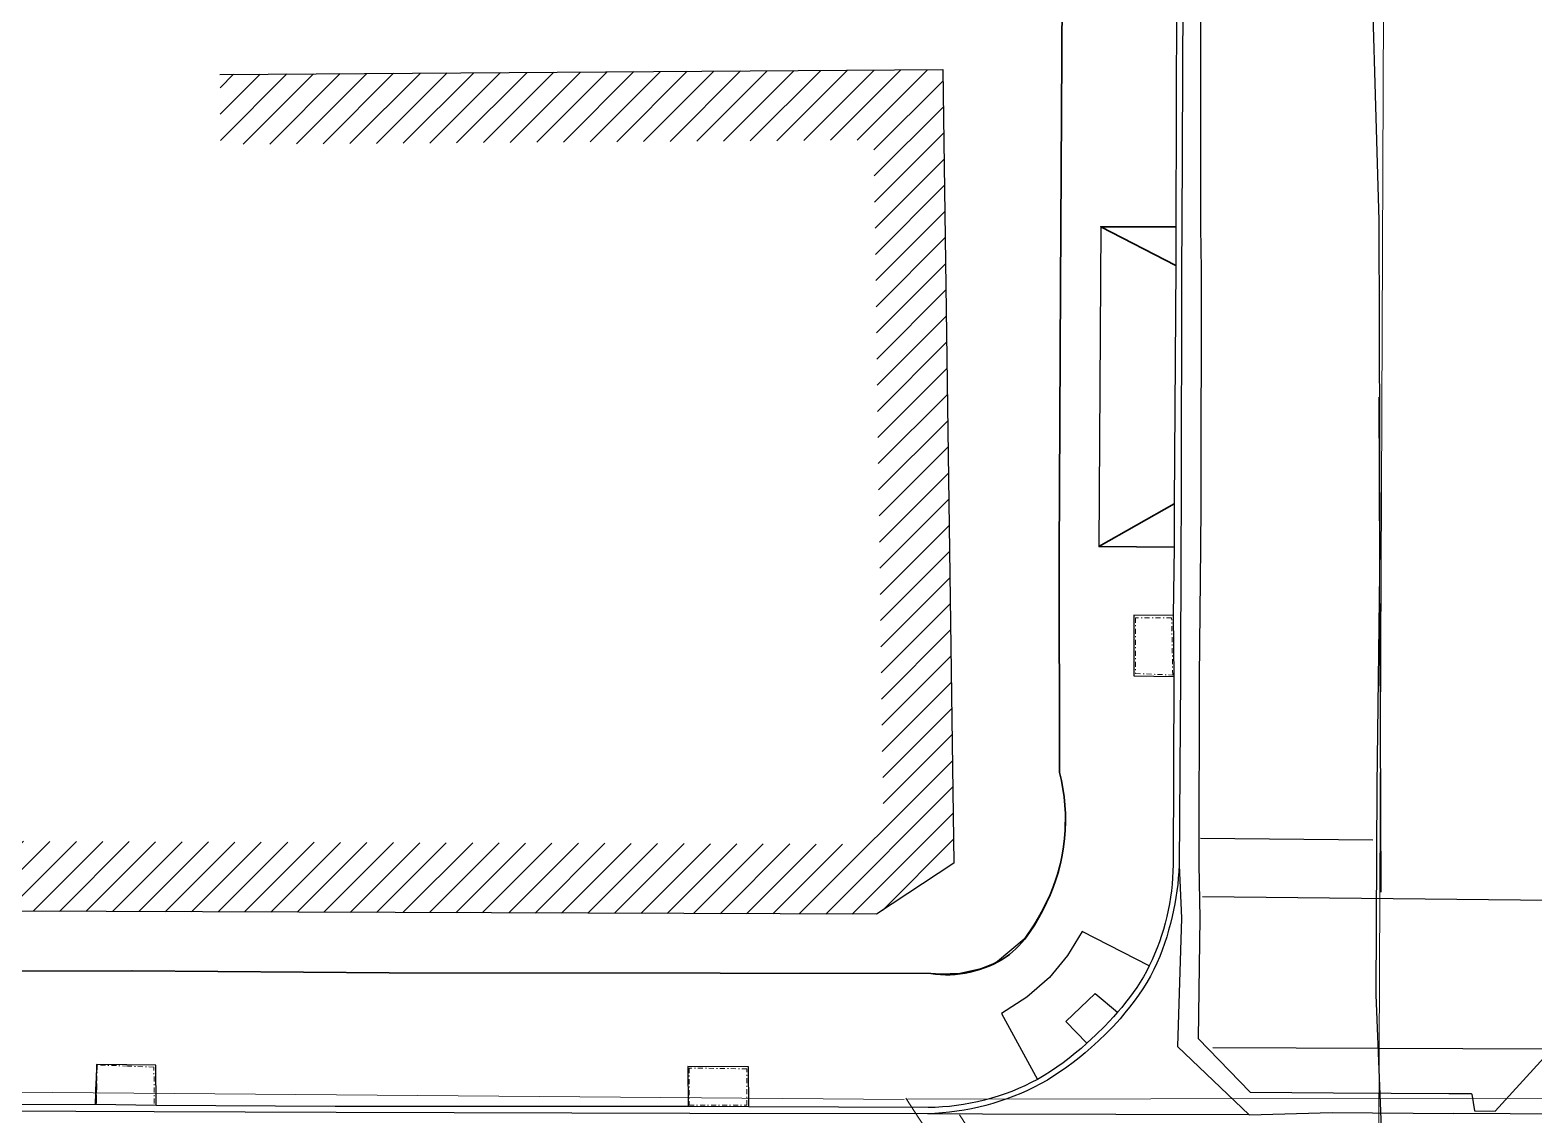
# Model space of a CAD drawing. Header units: feet. Extents: x 6439700 to 6442002, y 1883557 to 1884423.
# Drawn here: x 6439940.4 to 6440090.8, y 1884016.3 to 1884124.8 of the extents above; entities that cross this region are included whole.
import ezdxf
from ezdxf.lldxf.tags import DXFTag

# ---------------------------------------------------------------- set-up
doc = ezdxf.new("R2010")
doc.units = ezdxf.units.FT
doc.header["$MEASUREMENT"] = 0
doc.linetypes.add('DASHDOT', pattern=[1, 0.5, -0.25, 0, -0.25])
doc.layers.get('0').update_dxf_attribs({"color": 253})
for name, color, linetype, lineweight in [('V-DETL-PATT-BLDG-', 253, 'Continuous', 13), ('VF-BLDG-LINE-', 253, 'Continuous', 25), ('VF-ELEC-OVHD-LINE-', 253, 'OVERHEADELECTRIC', 15), ('VF-ROAD-CRWN-LINE-', 253, 'Continuous', 25), ('VF-ROAD-DRIV-LINE-', 253, 'Continuous', 35), ('VF-ROAD-STRP-WHIT-LINE-', 253, 'Continuous', 25), ('VF-SSWR-GEOP-LINE-QLB-', 253, 'SEWER', 15), ('VF-TOPO-BRKL-LINE-', 253, 'DASHDOT', 13), ('VF-TOPO-CONC-EDGE-LINE-', 253, 'Continuous', 25), ('VF-TOPO-CONC-GTFL-LINE-', 253, 'Continuous', 25), ('VF-TOPO-CONC-LIPG-LINE-', 253, 'Continuous', 25), ('VF-TOPO-CONC-TBCB-LINE-', 253, 'Continuous', 25), ('VF-TOPO-CONC-TBWK-LINE-', 253, 'Continuous', 35)]:
    doc.layers.add(name, color=color, linetype=linetype, lineweight=lineweight)
doc.layers.add('VF-TINN-DSRF-BNDY-', color=253, linetype='Continuous', lineweight=25, plot=False)
doc.styles.get("Standard").update_dxf_attribs({"font": 'arial.ttf'})
tags = doc.linetypes.add('OVERHEADELECTRIC', pattern='A,1,-0.03,["OE",Standard,S=0.08,R=0,X=0,Y=-0.04],-0.16,1', length=2.19).pattern_tags.tags
tags[6] = DXFTag(74, 10)
tags = doc.linetypes.add('SEWER', pattern='A,1,-0.03,["SS",Standard,S=0.08,R=0,X=0,Y=-0.04],-0.16,1', length=2.19).pattern_tags.tags
tags[6] = DXFTag(74, 10)

msp = doc.modelspace()

# ---------------------------------------------------------------- hatches: boundary and pattern name
at = {"layer": 'V-DETL-PATT-BLDG-'}
h = msp.add_hatch(dxfattribs=at)
h.set_pattern_fill('ANSI31', color=256, scale=15)
h.set_pattern_definition([(45, (0, 0), (-1.3258252147, 1.3258252147), [])])
h.paths.add_polyline_path([(6440019.67, 1884214.33), (6440021.01, 1884214.43), (6440021.35, 1884285.02), (6440012.72, 1884285.57), (6440012.28, 1884278.58), (6440014.32, 1884278.45), (6440014.04, 1884220.92), (6440012.73, 1884220.83), (6440012.53, 1884199.04), (6440013.76, 1884198.32), (6440013.85, 1884138.66), (6440004, 1884138.18), (6440004.33, 1884131.19), (6440020.86, 1884131.99), (6440020.75, 1884202.36), (6440019.57, 1884203.05)])
h.paths.add_polyline_path([(6440031.69, 1884120.84), (6439959.39, 1884120.36), (6439959.44, 1884113.36), (6440024.78, 1884113.8), (6440025.74, 1884045.22), (6440022.97, 1884043.39), (6439916.42, 1884043.77), (6439916.1, 1884109.57), (6439909.1, 1884109.54), (6439909.46, 1884036.8), (6440025.06, 1884036.39), (6440032.79, 1884041.48)])
h.paths.add_polyline_path([(6439889.15, 1884062.42), (6439882.15, 1884062.42), (6439882.15, 1884051.1), (6439779.02, 1884050.52), (6439779.06, 1884043.52), (6439889.16, 1884044.14)])

# ---------------------------------------------------------------- linework, layer by layer
at = {"linetype": 'Continuous'}
for p, q in [((6440043.88, 1884044.6, 658.7), (6440043.89, 1884044.6, 658.7)), ((6440036.7, 1884031.42, 658.5), (6440036.7, 1884031.42, 658.5))]:
    msp.add_line(p, q, dxfattribs=at)
at = {"layer": 'VF-BLDG-LINE-'}
msp.add_polyline3d([(6439959.39, 1884120.36, 699.86), (6440031.69, 1884120.84, 701.92), (6440032.79, 1884041.48, 702.09), (6440025.06, 1884036.39, 701.03), (6439909.46, 1884036.8, 701.36), (6439909.1, 1884109.54, 699.08)], dxfattribs=at)
at = {"layer": 'VF-ELEC-OVHD-LINE-', "ltscale": 0.6}
for points in [[(6440027.83, 1884017.86), (6439893.97, 1884018.95)], [(6440119.31, 1883877.73), (6440027.99, 1884018)], [(6440028.14, 1884017.91), (6440125.52, 1884018.04), (6440257.41, 1884018.04), (6440333.6, 1884017.95)]]:
    msp.add_lwpolyline(points, dxfattribs=at)
at = {"layer": 'VF-ELEC-OVHD-LINE-'}
msp.add_polyline3d([(6440034.9, 1884014, 700.96), (6440033.35, 1884016.33, 701.41)], dxfattribs=at)
at = {"layer": 'VF-ROAD-CRWN-LINE-'}
msp.add_polyline3d([(6440074.68, 1883609.49, 655.85), (6440074.04, 1883632.56, 655.87), (6440074.98, 1883650.62, 655.93), (6440074.74, 1883684.28, 656.11), (6440076.35, 1883710.46, 656.26), (6440076.03, 1883752.52, 656.73), (6440075.94, 1883785.21, 657.14), (6440076.04, 1883820.4, 657.55), (6440075.6, 1883862.15, 657.93), (6440076.04, 1883884.16, 658.27), (6440076.08, 1883898.94, 658.48), (6440075.96, 1883922.83, 658.7), (6440076.52, 1883947.84, 658.63), (6440076.11, 1883972.45, 658.08), (6440076.12, 1884000.94, 658.03), (6440075.01, 1884028.34, 657.82), (6440075.13, 1884049.3, 658.22), (6440075.44, 1884073.17, 658.62), (6440075.33, 1884105.77, 659.08), (6440074.36, 1884138.91, 659.49), (6440076.17, 1884180.53, 659.92), (6440076.37, 1884213.99, 660.29), (6440076.02, 1884255.12, 660.74), (6440075.52, 1884297.53, 661.29)], dxfattribs=at)
at = {"layer": 'VF-ROAD-DRIV-LINE-'}
for points in [[(6440054.98, 1884105.13, 659.2), (6440047.48, 1884105.13, 659.34), (6440054.99, 1884101.25, 658.6)], [(6440054.84, 1884077.43, 658.34), (6440047.3, 1884073.15, 658.98), (6440054.83, 1884073.08, 658.83)]]:
    msp.add_polyline3d(points, dxfattribs=at)
at = {"layer": 'VF-ROAD-STRP-WHIT-LINE-'}
for p, q in [((6440075.52, 1884038.6), (6440075.31, 1884088.1)), ((6440057.46, 1884044.01), (6440074.68, 1884043.82)), ((6440057.66, 1884038.15), (6440092.63, 1884037.79)), ((6440092.02, 1884022.89), (6440058.68, 1884023.03))]:
    msp.add_line(p, q, dxfattribs=at)
at = {"layer": 'VF-SSWR-GEOP-LINE-QLB-', "ltscale": 0.6, "elevation": 660.97}
msp.add_lwpolyline([(6440076.43, 1884287.56), (6440075.23, 1883998.36), (6440322.5, 1883997.95)], dxfattribs=at)
at = {"layer": 'VF-TINN-DSRF-BNDY-'}
msp.add_polyline3d([(6440043.62, 1884131.12, 660.01), (6440043.47, 1884099.23, 659.37), (6440043.33, 1884072.32, 659.05), (6440043.35, 1884050.56, 658.8), (6440043.52, 1884049.76, 658.78), (6440043.8, 1884048.14, 658.76), (6440043.92, 1884046.47, 658.73), (6440043.9, 1884044.8, 658.7), (6440043.74, 1884043.12, 658.68), (6440043.43, 1884041.47, 658.65), (6440042.98, 1884039.87, 658.62), (6440042.4, 1884038.32, 658.6), (6440041.65, 1884036.83, 658.57), (6440041.22, 1884036.07, 658.56), (6440040.79, 1884035.32, 658.54), (6440039.83, 1884033.89, 658.52), (6440037.15, 1884031.66, 658.49), (6440036.72, 1884031.43, 658.5), (6440035.81, 1884031.05, 658.51), (6440035.34, 1884030.9, 658.52), (6440033.39, 1884030.47, 658.55), (6440031.43, 1884030.4, 658.58), (6440030.94, 1884030.43, 658.59), (6440030.48, 1884030.46, 658.59), (6440030.46, 1884030.46, 658.59), (6440009.43, 1884030.5, 658.67), (6440009.41, 1884030.5, 658.67), (6439976.3, 1884030.53, 658.88), (6439976.27, 1884030.53, 658.88), (6439950.61, 1884030.73, 658.99), (6439950.58, 1884030.73, 658.99), (6439920.58, 1884030.67, 659.18)], dxfattribs=at)
at = {"layer": 'VF-TOPO-BRKL-LINE-'}
msp.add_line((6439947.04, 1884017.47, 658.26), (6439947.07, 1884019.43, 658.65), dxfattribs=at)
for points in [[(6440054.57, 1884066.03, 658.56), (6440050.97, 1884066.03, 658.5), (6440050.97, 1884060.46, 658.48), (6440054.68, 1884060.3, 658.6), (6440054.57, 1884066.03, 658.56)], [(6440012.08, 1884017.29, 658.28), (6440012.09, 1884020.93, 658.24), (6440006.32, 1884021.01, 658.37), (6440006.31, 1884017.31, 658.18), (6440012.08, 1884017.29, 658.28)]]:
    msp.add_polyline3d(points, close=True, dxfattribs=at)
msp.add_polyline3d([(6439952.81, 1884017.45, 658.66), (6439952.79, 1884021.1, 658.64), (6439950.13, 1884021.21, 658.64), (6439947.11, 1884021.32, 658.65), (6439947.07, 1884019.43, 658.65), (6439947.04, 1884017.47, 658.26)], dxfattribs=at)
at = {"layer": 'VF-TOPO-CONC-EDGE-LINE-'}
for p, q in [((6440047.48, 1884105.13, 659.34), (6440047.3, 1884073.15, 658.98)), ((6440054.74, 1884066.25, 658.78), (6440050.78, 1884066.29, 658.87)), ((6440050.78, 1884066.29, 658.87), (6440050.78, 1884060.23, 658.79)), ((6440050.78, 1884060.23, 658.79), (6440054.79, 1884060.16, 658.72)), ((6440055.33, 1884041.31, 657.79), (6440055.29, 1884040.66, 657.78)), ((6440055.18, 1884039.37, 657.77), (6440055.09, 1884038.72, 657.76)), ((6440055.24, 1884040.01, 657.77), (6440055.18, 1884039.37, 657.77)), ((6440055.29, 1884040.66, 657.78), (6440055.24, 1884040.01, 657.77)), ((6440055, 1884038.07, 657.76), (6440054.89, 1884037.43, 657.75)), ((6440055.09, 1884038.72, 657.76), (6440055, 1884038.07, 657.76)), ((6440054.76, 1884036.79, 657.75), (6440054.62, 1884036.16, 657.74)), ((6440054.89, 1884037.43, 657.75), (6440054.76, 1884036.79, 657.75)), ((6440054.27, 1884034.8, 657.74), (6440054.08, 1884034.13, 657.75)), ((6440054.45, 1884035.48, 657.74), (6440054.27, 1884034.8, 657.74)), ((6440054.62, 1884036.16, 657.74), (6440054.45, 1884035.48, 657.74)), ((6440045.62, 1884034.65, 658.53), (6440044.14, 1884032.25, 658.46)), ((6440052.33, 1884031.23, 658.42), (6440045.62, 1884034.65, 658.53)), ((6440053.86, 1884033.46, 657.75), (6440053.63, 1884032.8, 657.75)), ((6440054.08, 1884034.13, 657.75), (6440053.86, 1884033.46, 657.75)), ((6440044.14, 1884032.25, 658.46), (6440042.34, 1884030.08, 658.39)), ((6440053.38, 1884032.15, 657.75), (6440053.1, 1884031.51, 657.75)), ((6440053.63, 1884032.8, 657.75), (6440053.38, 1884032.15, 657.75)), ((6440052.46, 1884030.21, 657.76), (6440052.08, 1884029.57, 657.77)), ((6440052.8, 1884030.88, 657.76), (6440052.46, 1884030.21, 657.76)), ((6440053.1, 1884031.51, 657.75), (6440052.8, 1884030.88, 657.76)), ((6440042.34, 1884030.08, 658.39), (6440040.09, 1884028.09, 658.43)), ((6440051.68, 1884028.93, 657.77), (6440051.26, 1884028.31, 657.78)), ((6440052.08, 1884029.57, 657.77), (6440051.68, 1884028.93, 657.77)), ((6440040.09, 1884028.09, 658.43), (6440037.56, 1884026.47, 658.46)), ((6440046.91, 1884028.45, 658.08), (6440043.99, 1884025.67, 658.09)), ((6440046.91, 1884028.45, 658.08), (6440049.17, 1884026.6, 658.09)), ((6440050.82, 1884027.7, 657.78), (6440050.36, 1884027.1, 657.79)), ((6440051.26, 1884028.31, 657.78), (6440050.82, 1884027.7, 657.78)), ((6440037.56, 1884026.47, 658.46), (6440041.15, 1884019.87, 658.37)), ((6440043.99, 1884025.67, 658.09), (6440046.08, 1884023.49, 657.83)), ((6440049.41, 1884025.94, 657.8), (6440048.73, 1884025.18, 657.79)), ((6440049.89, 1884026.52, 657.79), (6440049.41, 1884025.94, 657.8)), ((6440050.36, 1884027.1, 657.79), (6440049.89, 1884026.52, 657.79)), ((6440048.01, 1884024.45, 657.79), (6440047.27, 1884023.74, 657.78)), ((6440048.73, 1884025.18, 657.79), (6440048.01, 1884024.45, 657.79)), ((6440046.51, 1884023.05, 657.78), (6440045.92, 1884022.54, 657.77)), ((6440047.27, 1884023.74, 657.78), (6440046.51, 1884023.05, 657.78)), ((6439947.03, 1884021.36, 658.9), (6439947, 1884019.72, 658.89)), ((6439950.07, 1884021.33, 658.91), (6439947.03, 1884021.36, 658.9)), ((6439952.97, 1884021.3, 658.9), (6439950.07, 1884021.33, 658.91)), ((6439953, 1884017.28, 658.83), (6439952.97, 1884021.3, 658.9)), ((6440012.26, 1884021.12, 658.54), (6440006.19, 1884021.18, 658.56)), ((6440006.19, 1884021.18, 658.56), (6440006.21, 1884017.16, 658.48)), ((6440044.71, 1884021.56, 657.75), (6440044.09, 1884021.1, 657.74)), ((6440045.32, 1884022.04, 657.76), (6440044.71, 1884021.56, 657.75)), ((6440045.92, 1884022.54, 657.77), (6440045.32, 1884022.04, 657.76)), ((6439946.94, 1884017.36, 658.34), (6439947, 1884019.72, 658.89)), ((6439947, 1884019.72, 658.89), (6439946.94, 1884017.36, 658.34)), ((6440012.27, 1884017.14, 658.45), (6440012.26, 1884021.12, 658.54)), ((6440042.14, 1884019.81, 657.71), (6440041.47, 1884019.43, 657.69)), ((6440042.8, 1884020.22, 657.72), (6440042.14, 1884019.81, 657.71)), ((6440043.45, 1884020.65, 657.73), (6440042.8, 1884020.22, 657.72)), ((6440044.09, 1884021.1, 657.74), (6440043.45, 1884020.65, 657.73)), ((6440038.79, 1884018.19, 657.66), (6440038.1, 1884017.93, 657.65)), ((6440039.48, 1884018.47, 657.67), (6440038.79, 1884018.19, 657.66)), ((6440040.15, 1884018.77, 657.68), (6440039.48, 1884018.47, 657.67)), ((6440040.81, 1884019.09, 657.69), (6440040.15, 1884018.77, 657.68)), ((6440041.47, 1884019.43, 657.69), (6440040.81, 1884019.09, 657.69)), ((6440033.1, 1884016.69, 657.57), (6440032.37, 1884016.59, 657.55)), ((6440033.83, 1884016.81, 657.58), (6440033.1, 1884016.69, 657.57)), ((6440034.56, 1884016.94, 657.6), (6440033.83, 1884016.81, 657.58)), ((6440035.28, 1884017.1, 657.62), (6440034.56, 1884016.94, 657.6)), ((6440035.99, 1884017.28, 657.63), (6440035.28, 1884017.1, 657.62)), ((6440036.7, 1884017.48, 657.64), (6440035.99, 1884017.28, 657.63)), ((6440037.4, 1884017.69, 657.65), (6440036.7, 1884017.48, 657.64)), ((6440038.1, 1884017.93, 657.65), (6440037.4, 1884017.69, 657.65)), ((6440030.9, 1884016.47, 657.52), (6440030.16, 1884016.44, 657.51)), ((6440031.64, 1884016.52, 657.54), (6440030.9, 1884016.47, 657.52)), ((6440032.37, 1884016.59, 657.55), (6440031.64, 1884016.52, 657.54))]:
    msp.add_line(p, q, dxfattribs=at)
at = {"layer": 'VF-TOPO-CONC-GTFL-LINE-'}
for p, q in [((6440055.76, 1884145.71, 659.09), (6440055.59, 1884105.16, 658.56)), ((6440055.59, 1884105.16, 658.56), (6440055.56, 1884101.19, 658.49)), ((6440055.56, 1884101.19, 658.49), (6440055.52, 1884077.31, 658.23)), ((6440055.52, 1884077.31, 658.23), (6440055.49, 1884073.14, 658.18)), ((6440055.49, 1884073.14, 658.18), (6440055.46, 1884060.17, 658.05)), ((6440055.46, 1884060.17, 658.05), (6440055.33, 1884041.31, 657.79)), ((6440055.33, 1884041.31, 657.79), (6440055.57, 1884036.01, 657.73)), ((6440055.57, 1884036.01, 657.73), (6440055.15, 1884023.16, 657.45)), ((6440055.15, 1884023.16, 657.45), (6440062.33, 1884016.33, 657.32)), ((6439952.81, 1884016.62, 658.02), (6439928.32, 1884016.73, 658.05)), ((6439971.01, 1884016.55, 657.92), (6439952.81, 1884016.62, 658.02)), ((6440006.38, 1884016.47, 657.67), (6439971.01, 1884016.55, 657.92)), ((6440030.16, 1884016.44, 657.51), (6440006.38, 1884016.47, 657.67)), ((6440035.66, 1884016.4, 657.54), (6440030.16, 1884016.44, 657.51)), ((6440062.33, 1884016.33, 657.32), (6440035.66, 1884016.4, 657.54)), ((6440062.33, 1884016.33, 657.32), (6440070.62, 1884016.55, 657.34)), ((6440070.62, 1884016.55, 657.34), (6440082.76, 1884016.45, 657.25)), ((6440120.25, 1884016.24, 656.96), (6440082.76, 1884016.45, 657.25))]:
    msp.add_line(p, q, dxfattribs=at)
at = {"layer": 'VF-TOPO-CONC-LIPG-LINE-'}
for p, q in [((6440057.45, 1884146.36, 659.18), (6440057.47, 1884105.1, 658.65)), ((6440057.47, 1884105.1, 658.65), (6440057.52, 1884100.83, 658.62)), ((6440057.52, 1884100.83, 658.62), (6440057.48, 1884077.26, 658.35)), ((6440057.48, 1884077.26, 658.35), (6440057.47, 1884073.08, 658.29)), ((6440057.47, 1884073.08, 658.29), (6440057.34, 1884060.08, 658.17)), ((6440057.34, 1884060.08, 658.17), (6440057.3, 1884041.37, 657.89)), ((6440057.3, 1884041.37, 657.89), (6440057.4, 1884035.98, 657.78)), ((6440057.4, 1884035.98, 657.78), (6440057.22, 1884023.95, 657.5)), ((6440057.22, 1884023.95, 657.5), (6440062.42, 1884018.6, 657.36)), ((6440086.93, 1884016.7, 657.22), (6440093.2, 1884023.56, 657.14)), ((6440062.42, 1884018.6, 657.36), (6440070.75, 1884018.52, 657.37)), ((6440070.75, 1884018.52, 657.37), (6440082.31, 1884018.47, 657.29)), ((6440082.31, 1884018.47, 657.29), (6440084.53, 1884018.46, 657.22)), ((6440084.53, 1884018.46, 657.22), (6440084.61, 1884018.41, 657.27)), ((6440084.61, 1884018.41, 657.27), (6440084.85, 1884016.72, 657.22)), ((6440084.85, 1884016.72, 657.22), (6440086.93, 1884016.7, 657.22))]:
    msp.add_line(p, q, dxfattribs=at)
at = {"layer": 'VF-TOPO-CONC-TBCB-LINE-'}
for p, q in [((6440055.14, 1884144.96, 659.77), (6440054.98, 1884105.13, 659.2)), ((6440054.98, 1884105.13, 659.2), (6440054.99, 1884101.25, 658.6)), ((6440054.99, 1884101.25, 658.6), (6440054.84, 1884077.43, 658.34)), ((6440054.84, 1884077.43, 658.34), (6440054.83, 1884073.08, 658.83)), ((6440054.83, 1884073.08, 658.83), (6440054.74, 1884066.25, 658.78)), ((6440054.74, 1884066.25, 658.78), (6440054.79, 1884060.16, 658.72)), ((6440054.79, 1884060.16, 658.72), (6440054.71, 1884041.34, 658.46)), ((6440054.7, 1884040.69, 658.46), (6440054.67, 1884040.04, 658.46)), ((6440054.71, 1884041.34, 658.46), (6440054.7, 1884040.69, 658.46)), ((6440054.62, 1884039.39, 658.46), (6440054.55, 1884038.74, 658.45)), ((6440054.67, 1884040.04, 658.46), (6440054.62, 1884039.39, 658.46)), ((6440054.46, 1884038.09, 658.45), (6440054.36, 1884037.44, 658.45)), ((6440054.55, 1884038.74, 658.45), (6440054.46, 1884038.09, 658.45)), ((6440054.23, 1884036.79, 658.45), (6440054.09, 1884036.15, 658.44)), ((6440054.36, 1884037.44, 658.45), (6440054.23, 1884036.79, 658.45)), ((6440053.75, 1884034.88, 658.44), (6440053.56, 1884034.25, 658.43)), ((6440053.93, 1884035.51, 658.44), (6440053.75, 1884034.88, 658.44)), ((6440054.09, 1884036.15, 658.44), (6440053.93, 1884035.51, 658.44)), ((6440053.35, 1884033.63, 658.43), (6440053.12, 1884033.02, 658.43)), ((6440053.56, 1884034.25, 658.43), (6440053.35, 1884033.63, 658.43)), ((6440052.61, 1884031.82, 658.42), (6440052.33, 1884031.23, 658.42)), ((6440052.87, 1884032.41, 658.43), (6440052.61, 1884031.82, 658.42)), ((6440053.12, 1884033.02, 658.43), (6440052.87, 1884032.41, 658.43)), ((6440052.04, 1884030.68, 658.38), (6440051.74, 1884030.14, 658.35)), ((6440052.33, 1884031.23, 658.42), (6440052.04, 1884030.68, 658.38)), ((6440051.08, 1884029.08, 658.27), (6440050.72, 1884028.56, 658.24)), ((6440051.42, 1884029.6, 658.31), (6440051.08, 1884029.08, 658.27)), ((6440051.74, 1884030.14, 658.35), (6440051.42, 1884029.6, 658.31)), ((6440049.97, 1884027.56, 658.16), (6440049.58, 1884027.08, 658.12)), ((6440050.36, 1884028.06, 658.2), (6440049.97, 1884027.56, 658.16)), ((6440050.72, 1884028.56, 658.24), (6440050.36, 1884028.06, 658.2)), ((6440048.76, 1884026.13, 658.05), (6440047.89, 1884025.21, 657.98)), ((6440049.17, 1884026.6, 658.09), (6440048.76, 1884026.13, 658.05)), ((6440049.58, 1884027.08, 658.12), (6440049.17, 1884026.6, 658.09)), ((6440047, 1884024.34, 657.9), (6440046.08, 1884023.49, 657.83)), ((6440047.89, 1884025.21, 657.98), (6440047, 1884024.34, 657.9)), ((6440045.51, 1884022.98, 657.9), (6440044.92, 1884022.49, 657.96)), ((6440046.08, 1884023.49, 657.83), (6440045.51, 1884022.98, 657.9)), ((6440043.72, 1884021.54, 658.1), (6440043.1, 1884021.09, 658.17)), ((6440044.33, 1884022, 658.03), (6440043.72, 1884021.54, 658.1)), ((6440044.92, 1884022.49, 657.96), (6440044.33, 1884022, 658.03)), ((6440041.15, 1884019.87, 658.37), (6440040.52, 1884019.55, 658.37)), ((6440041.81, 1884020.25, 658.3), (6440041.15, 1884019.87, 658.37)), ((6440042.46, 1884020.66, 658.23), (6440041.81, 1884020.25, 658.3)), ((6440043.1, 1884021.09, 658.17), (6440042.46, 1884020.66, 658.23)), ((6440037.23, 1884018.2, 658.36), (6440036.55, 1884017.99, 658.36)), ((6440037.91, 1884018.43, 658.36), (6440037.23, 1884018.2, 658.36)), ((6440038.58, 1884018.68, 658.36), (6440037.91, 1884018.43, 658.36)), ((6440039.24, 1884018.95, 658.37), (6440038.58, 1884018.68, 658.36)), ((6440039.88, 1884019.24, 658.37), (6440039.24, 1884018.95, 658.37)), ((6440040.52, 1884019.55, 658.37), (6440039.88, 1884019.24, 658.37)), ((6439946.94, 1884017.36, 658.34), (6439928.29, 1884017.31, 658.86)), ((6439953, 1884017.28, 658.83), (6439946.94, 1884017.36, 658.34)), ((6439970.9, 1884017.16, 658.71), (6439953, 1884017.28, 658.83)), ((6440006.21, 1884017.16, 658.48), (6439970.9, 1884017.16, 658.71)), ((6440012.27, 1884017.14, 658.45), (6440006.21, 1884017.16, 658.48)), ((6440030.22, 1884017.07, 658.34), (6440012.27, 1884017.14, 658.45)), ((6440030.93, 1884017.08, 658.35), (6440030.22, 1884017.07, 658.34)), ((6440031.64, 1884017.12, 658.35), (6440030.93, 1884017.08, 658.35)), ((6440032.34, 1884017.18, 658.35), (6440031.64, 1884017.12, 658.35)), ((6440033.05, 1884017.26, 658.35), (6440032.34, 1884017.18, 658.35)), ((6440033.76, 1884017.36, 658.35), (6440033.05, 1884017.26, 658.35)), ((6440034.46, 1884017.49, 658.35), (6440033.76, 1884017.36, 658.35)), ((6440035.16, 1884017.64, 658.36), (6440034.46, 1884017.49, 658.35)), ((6440035.86, 1884017.8, 658.36), (6440035.16, 1884017.64, 658.36)), ((6440036.55, 1884017.99, 658.36), (6440035.86, 1884017.8, 658.36))]:
    msp.add_line(p, q, dxfattribs=at)
at = {"layer": 'VF-TOPO-CONC-TBWK-LINE-'}
for p, q in [((6440043.62, 1884131.12, 660.01), (6440043.47, 1884099.23, 659.37)), ((6440043.47, 1884099.23, 659.37), (6440043.33, 1884072.32, 659.05)), ((6440043.33, 1884072.32, 659.05), (6440043.35, 1884050.56, 658.8)), ((6440043.35, 1884050.56, 658.8), (6440043.54, 1884049.77, 658.78)), ((6440043.54, 1884049.77, 658.78), (6440043.7, 1884048.96, 658.77)), ((6440043.7, 1884048.96, 658.77), (6440043.81, 1884048.14, 658.76)), ((6440043.81, 1884048.14, 658.76), (6440043.9, 1884047.31, 658.74)), ((6440043.9, 1884047.31, 658.74), (6440043.94, 1884046.48, 658.73)), ((6440043.95, 1884045.64, 658.72), (6440043.92, 1884044.8, 658.7)), ((6440043.94, 1884046.48, 658.73), (6440043.95, 1884045.64, 658.72)), ((6440043.85, 1884043.96, 658.69), (6440043.75, 1884043.12, 658.68)), ((6440043.92, 1884044.8, 658.7), (6440043.85, 1884043.96, 658.69)), ((6440043.62, 1884042.29, 658.66), (6440043.45, 1884041.47, 658.65)), ((6440043.75, 1884043.12, 658.68), (6440043.62, 1884042.29, 658.66)), ((6440043.45, 1884041.47, 658.65), (6440043.24, 1884040.66, 658.64)), ((6440043, 1884039.86, 658.62), (6440042.73, 1884039.08, 658.61)), ((6440043.24, 1884040.66, 658.64), (6440043, 1884039.86, 658.62)), ((6440042.42, 1884038.32, 658.6), (6440042.07, 1884037.57, 658.58)), ((6440042.73, 1884039.08, 658.61), (6440042.42, 1884038.32, 658.6)), ((6440041.69, 1884036.81, 658.57), (6440041.28, 1884036.05, 658.56)), ((6440042.07, 1884037.57, 658.58), (6440041.69, 1884036.81, 658.57)), ((6440040.84, 1884035.3, 658.54), (6440040.37, 1884034.57, 658.53)), ((6440041.28, 1884036.05, 658.56), (6440040.84, 1884035.3, 658.54)), ((6440039.3, 1884033.23, 658.5), (6440039, 1884032.93, 658.5)), ((6440039.58, 1884033.55, 658.51), (6440039.3, 1884033.23, 658.5)), ((6440039.86, 1884033.88, 658.52), (6440039.58, 1884033.55, 658.51)), ((6440040.12, 1884034.22, 658.52), (6440039.86, 1884033.88, 658.52)), ((6440040.37, 1884034.57, 658.53), (6440040.12, 1884034.22, 658.52)), ((6440037.61, 1884031.87, 658.49), (6440037.18, 1884031.63, 658.49)), ((6440038.01, 1884032.13, 658.48), (6440037.61, 1884031.87, 658.49)), ((6440038.36, 1884032.38, 658.48), (6440038.01, 1884032.13, 658.48)), ((6440038.68, 1884032.65, 658.49), (6440038.36, 1884032.38, 658.48)), ((6440039, 1884032.93, 658.5), (6440038.68, 1884032.65, 658.49)), ((6439950.61, 1884030.73, 658.99), (6439920.58, 1884030.67, 659.18)), ((6439976.3, 1884030.53, 658.88), (6439950.61, 1884030.73, 658.99)), ((6440009.43, 1884030.5, 658.67), (6439976.3, 1884030.53, 658.88)), ((6440030.48, 1884030.46, 658.59), (6440009.43, 1884030.5, 658.67)), ((6440030.96, 1884030.39, 658.59), (6440030.48, 1884030.46, 658.59)), ((6440031.44, 1884030.35, 658.58), (6440030.96, 1884030.39, 658.59)), ((6440031.94, 1884030.33, 658.57), (6440031.44, 1884030.35, 658.58)), ((6440032.43, 1884030.34, 658.57), (6440031.94, 1884030.33, 658.57)), ((6440032.92, 1884030.37, 658.56), (6440032.43, 1884030.34, 658.57)), ((6440033.42, 1884030.42, 658.55), (6440032.92, 1884030.37, 658.56)), ((6440033.91, 1884030.5, 658.54), (6440033.42, 1884030.42, 658.55)), ((6440034.4, 1884030.6, 658.54), (6440033.91, 1884030.5, 658.54)), ((6440034.89, 1884030.72, 658.53), (6440034.4, 1884030.6, 658.54)), ((6440035.36, 1884030.86, 658.52), (6440034.89, 1884030.72, 658.53)), ((6440035.83, 1884031.02, 658.51), (6440035.36, 1884030.86, 658.52)), ((6440036.3, 1884031.2, 658.51), (6440035.83, 1884031.02, 658.51)), ((6440036.75, 1884031.4, 658.5), (6440036.3, 1884031.2, 658.51)), ((6440037.18, 1884031.63, 658.49), (6440036.75, 1884031.4, 658.5))]:
    msp.add_line(p, q, dxfattribs=at)

doc.saveas('drawing.dxf')
